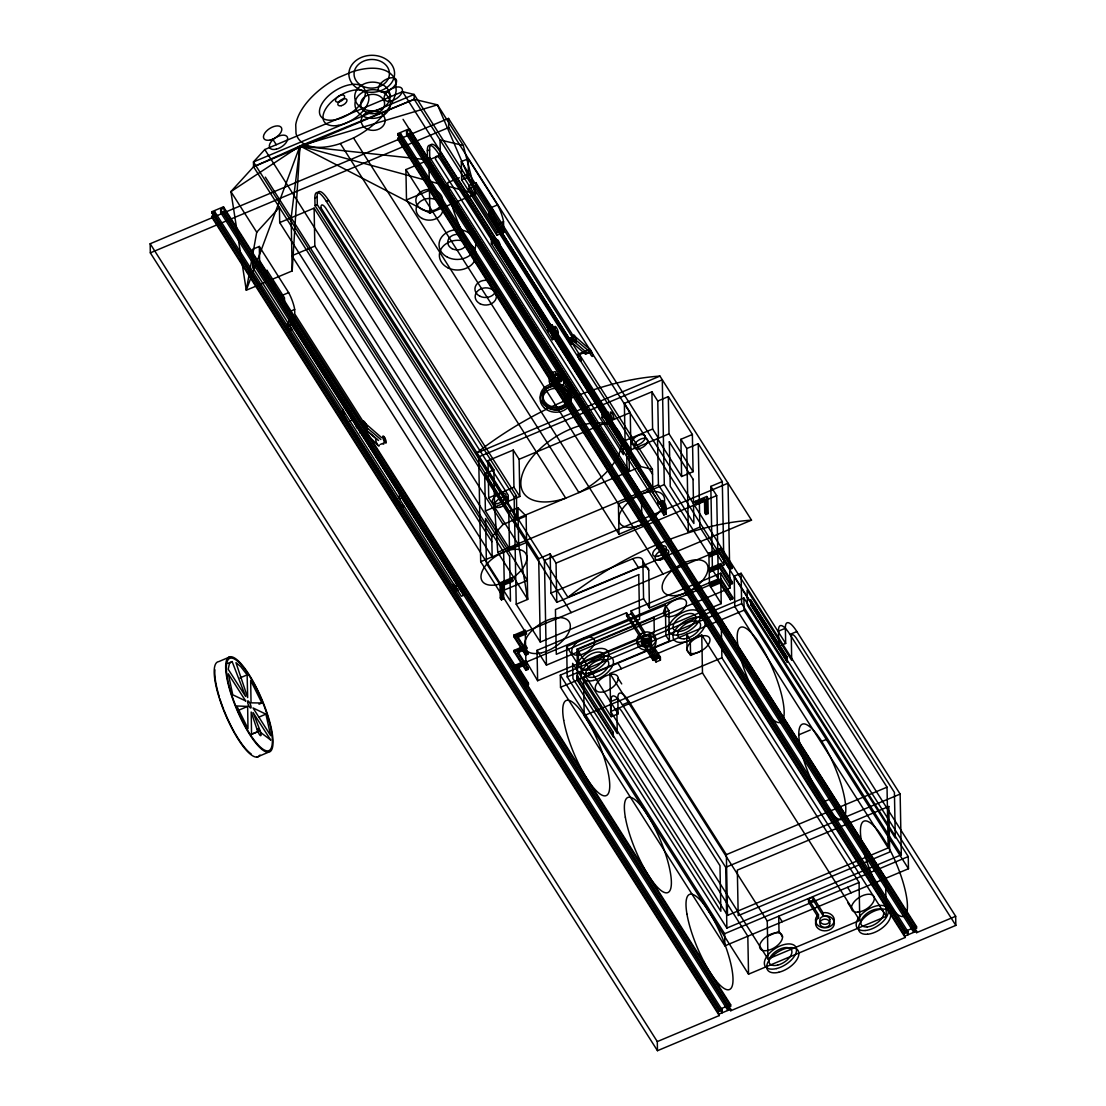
<?xml version="1.0" encoding="UTF-8"?>
<svg xmlns="http://www.w3.org/2000/svg" width="1106" height="1106" viewBox="0 0 1106 1106"><rect width="100%" height="100%" fill="white"/><g stroke="black" fill="none" stroke-linecap="round" stroke-linejoin="round"><path stroke-width="1.5" d="M435.515 159.084L435.543 158.061A12.429 3.235 67.2 0 1 440.382 159.444L623.19 446.99L623.342 454.594L435.515 159.278M320.947 207.347L320.989 206.642A11.945 3.111 67.2 0 1 325.634 207.969L508.207 495.142L508.345 502.165L320.961 207.831M561.198 381.459L558.834 377.575L558.972 374.948A3.525 1.659 -31.3 0 0 556 374.644A3.525 1.659 -31.3 0 0 552.806 377.492L552.585 380.16L554.949 384.045L561.198 381.459L561.336 378.833A3.525 1.659 -31.3 0 0 558.364 378.542A3.525 1.659 -31.3 0 0 555.171 381.39L554.949 384.045M292.178 270.929L299.989 145.978L414.225 99.305L437.478 104.849L463.303 145.48L475.801 193.813L429.888 213.099L299.989 145.978L253.564 166.771L230.905 191.601L246.279 290.214L292.178 270.929L291.168 217.771L299.989 145.978L437.478 104.849L475.801 193.813L299.989 145.978L230.905 191.601L256.73 232.232L246.279 290.214L299.989 145.978L428.865 159.941L429.888 213.099M642.78 641.618L642.683 643.236A3.871 3.124 -1.1 0 0 648.227 645.323A3.871 3.124 -1.1 0 0 649.333 640.443L646.098 639.503L647.508 639.78L660.434 660.116L655.982 661.982L643.056 641.646L643.595 640.554L642.78 641.618L647.646 639.572M463.303 145.48L440.05 139.937L440.354 155.117L652.83 489.405L652.443 469.373L414.142 94.452L402.515 91.687L264.804 149.531L253.468 161.932L253.564 166.771L491.866 541.691M256.73 232.232L279.389 207.403L279.694 222.596L492.17 556.885L491.769 536.852L253.468 161.932L414.142 94.452L414.225 99.305L652.54 474.211M491.769 536.852L503.106 524.438L627.061 472.386L640.83 466.594L652.443 469.373M640.056 633.987L646.927 631.899A9.415 7.604 -1.1 0 1 655.623 641.134A9.415 7.604 -1.1 0 1 642.793 646.526A9.415 7.604 -1.1 0 1 638.549 635.411L644.646 632.065L631.139 610.83L720.656 573.226L730.043 588.005L546.433 665.121L537.032 650.342L626.549 612.752L640.056 633.987L640.111 637.028L638.604 638.452A9.415 7.604 -1.1 0 0 641.397 648.946A9.415 7.604 -1.1 0 0 654.406 646.609L655.471 644.812A9.415 7.604 -1.1 0 0 646.996 634.927L640.111 637.028L626.604 615.793L626.549 612.752M808.514 899.012L818.481 914.717L816.988 916.141A9.415 7.604 -1.1 0 0 821.219 927.243A9.415 7.604 -1.1 0 0 834.062 921.851A9.415 7.604 -1.1 0 0 825.366 912.616L823.071 912.782L813.104 897.09L808.514 899.012L808.569 902.054L818.537 917.759L817.044 919.169A9.415 7.604 -1.1 0 0 819.836 929.676A9.415 7.604 -1.1 0 0 832.846 927.34L833.896 925.528A9.415 7.604 -1.1 0 0 825.422 915.657L823.14 915.823L813.159 900.132L813.104 897.09M232.136 661.568L229.481 663.42L228.195 669.254L245.601 696.434L232.136 661.568L227.836 663.393M340.344 143.559L353.533 137.96A56.724 29.986 -32.4 0 0 396.128 90.872L395.865 82.19A56.724 29.986 -32.4 0 0 351.528 72.014L338.353 77.614A56.724 29.986 -32.4 0 0 295.744 124.715L296.007 133.397A56.724 29.986 -32.4 0 0 340.344 143.559L565.733 498.17A56.724 29.986 -32.4 0 1 520.843 482.368A56.724 29.986 -32.4 0 1 568.125 430.096A56.724 29.986 -32.4 0 1 621.254 436.787L621.517 445.469A56.724 29.986 -32.4 0 1 578.922 492.571L353.533 137.96M230.2 656.757L218.753 661.609A51.567 13.521 67 0 0 226.55 717.213A51.567 13.521 67 0 0 259.979 755.011M239.974 677.923L247.136 674.881L240.707 666.572L235.965 662.646L247.661 697.568L247.136 674.881M239.034 710.066L247.633 706.416L247.993 728.66L236.795 705.974L247.633 706.416M259.011 704.204L261.873 702.987L250.675 680.425L251.034 702.849L261.873 702.987M258.749 717.186L265.896 714.144L270.68 735.656L253.011 707.937L265.896 714.144M250.633 734.716L257.795 731.688L251.186 712.029L251.546 734.19L257.795 731.688M257.021 757.071L268.468 752.218A51.567 13.521 67 0 0 251.85 679.181A51.567 13.521 67 0 0 227.698 682.056A51.567 13.521 67 0 0 268.468 752.218M578.231 354.1L579.005 354.763A3.871 1.009 67.2 0 1 581.244 360.639A3.871 1.009 67.2 0 1 578.784 358.538A3.871 1.009 67.2 0 1 578.231 354.1L589.705 349.275L590.217 352.206L585.627 354.127L571.65 342.348L570.102 338.09L574.678 336.155L590.48 349.938A3.871 1.009 67.2 0 1 592.609 354.694A3.871 1.009 67.2 0 1 591.738 356.063A3.871 1.009 67.2 0 1 589.457 351.556L576.24 340.413L575.092 336.514M571.65 342.348L576.24 340.413M253.564 166.771L414.225 99.305M212.048 213.154L214.91 211.951L722.038 1009.806L719.177 1011.008L212.048 213.154L212.02 211.647L223.495 206.822L730.624 1004.663L730.651 1006.183L727.789 1007.386L727.845 1010.428L220.702 212.587L220.647 209.546L223.523 208.343L223.495 206.822M397.953 135.084L400.814 133.881L907.957 931.722L905.081 932.925L397.953 135.084L397.925 133.563L409.4 128.738L916.528 926.593L916.556 928.114L913.694 929.317L913.75 932.344L406.621 134.503L406.552 131.462L409.427 130.259L409.4 128.738M657.476 1050.7L150.333 252.859L150.167 243.749L448.524 118.425L955.667 916.28L955.833 925.39L657.476 1050.7L657.296 1041.589L719.259 1015.557L212.131 217.716L212.103 216.195L214.965 214.993L214.91 211.951M220.702 212.587L223.578 211.37L730.707 1009.225L730.734 1010.746L905.164 937.487L905.137 935.966L398.008 138.112L400.884 136.909L400.814 133.881M406.621 134.503L409.483 133.301L916.611 931.141L916.639 932.662L955.667 916.28M150.333 252.859L448.704 127.549L448.524 118.425M314.864 198.057A25.355 6.595 67.2 0 1 326.311 201.333L514.138 496.843L514.58 519.613L315.016 205.647L314.864 198.057L317.159 197.089A25.355 6.595 67.2 0 1 328.606 200.38L516.433 495.875L516.875 518.659L317.311 204.693L317.159 197.089M427.345 150.817A25.355 6.595 67.2 0 1 438.792 154.107L626.618 449.603L627.061 472.386L427.483 158.421L427.345 150.817L429.64 149.863A25.355 6.595 67.2 0 1 441.087 153.14L628.913 448.635L629.355 471.419L429.778 157.453L429.64 149.863M315.016 205.647L317.311 204.693M427.483 158.421L429.778 157.453M326.311 201.333L328.606 200.38M438.792 154.107L441.087 153.14M279.694 222.596L314.118 208.135L571.208 612.6M403.04 119.31L641.356 494.216L641.936 524.603L618.987 534.239L406.496 199.951L405.916 169.577L440.354 155.117M380.879 439.511L367.247 428.022L365.27 427.87L365.215 424.828L294.777 314.007L294.68 309.459A17.406 4.521 67.2 0 0 288.666 292.634L259.329 246.458L252.431 249.348L252.79 267.569L288.002 322.98M461.299 161.628L468.184 158.739L497.534 204.914A17.406 4.521 67.2 0 1 503.548 221.739L503.631 226.301L496.746 229.191L496.663 224.629A17.406 4.521 67.2 0 0 490.649 207.804L461.299 161.628L461.644 179.863L496.857 235.26L503.742 232.371L503.686 229.329L496.801 232.219L496.857 235.26M406.496 199.951L429.46 190.315L641.936 524.603M459.294 177.79L447.819 182.601A51.567 13.41 67.2 0 0 471.875 249.915M461.589 176.822L468.474 173.932M252.79 267.569L259.675 264.68L259.329 246.458M461.644 179.863L468.529 176.96L468.184 158.739M314.837 246.099L291.887 255.749L504.377 590.023L527.327 580.387L314.837 246.099L314.118 208.135M264.293 271.537L267.044 270.389L284.477 297.818L284.532 300.846M488.797 215.062L493.387 213.126L493.331 210.099L488.741 212.02L488.797 215.062L569.535 342.072L574.125 340.15L571.94 333.749L475.898 182.67L469.013 185.559L469.068 188.601L496.801 232.219M469.068 188.601L475.953 185.711L475.898 182.67M281.781 295.523L288.666 292.634M490.649 207.804L497.534 204.914M290.56 311.187L294.68 309.459M496.663 224.629L503.548 221.739M349.925 420.944L352.22 419.976L352.123 414.667L291.072 318.625L288.777 319.593L288.887 324.901L461.354 596.245L463.649 595.291L463.552 589.968L401.699 492.654L399.404 493.622L399.501 498.93L401.796 497.976L401.699 492.654M292.136 321.252L294.887 320.09L294.832 317.049M552.447 339.666L552.35 334.358L554.645 333.39L554.742 338.713L552.447 339.666L491.41 243.638L491.299 238.315L493.594 237.348L666.075 508.691L666.171 514.014L663.876 514.981L602.023 417.667L601.927 412.344L604.222 411.377L604.318 416.699L602.023 417.667M288.887 324.901L291.182 323.947L291.072 318.625M492.198 241.827L496.788 239.905M491.41 243.638L493.705 242.67L493.594 237.348M552.24 325.04L549.945 326.007L550.055 331.316L552.35 330.362L552.24 325.04L611.203 417.805L611.314 423.114L609.019 424.082L608.908 418.773L611.203 417.805M404.202 506.327L401.907 507.281L342.943 414.515L345.238 413.561M548.147 331.634L548.092 329.325L552.682 327.404M579.005 354.763L585.89 351.874L569.853 337.883M380.298 444.432L382.593 443.465A3.871 1.009 67.2 0 0 383.81 442.663M476.327 453.211L659.936 376.095L751.513 520.152A219.14 115.853 -32.4 0 0 567.903 597.268L476.327 453.211A219.14 115.853 -32.4 0 1 567.848 399.473L583.761 393.211A219.14 115.853 -32.4 0 1 659.936 376.095M698.245 443.713L699.835 527.106L688.361 531.917L686.771 448.538L698.245 443.713L722.301 481.58L710.826 486.391L716.702 495.626L718.306 579.019L649.443 607.941L648.724 570.35A11.198 5.917 -32.4 0 0 638.632 567.945L556.788 602.328L550.926 593.092L632.77 558.71A11.198 5.917 -32.4 0 1 642.849 561.129L643.581 598.705L540.295 642.074L516.226 604.222L527.7 599.397L518.659 544.954L488.714 497.852L488.009 460.649L513.239 450.045L519.115 459.28L519.834 496.483L485.41 510.944L509.479 548.797L518.659 544.954L517.94 507.737L508.76 511.594L509.479 548.797M668.3 396.625L692.37 434.478L693.089 471.695L681.614 476.506L657.545 438.653L630.945 449.824L625.07 440.589L624.365 403.372L651.904 391.814L657.766 401.049L658.485 438.252L669.019 433.829L668.3 396.625L657.766 401.049M604.056 416.45L603.987 414.142L608.577 412.206M485.41 510.944L484.691 473.727L493.87 469.884L488.009 460.649M519.115 459.28L630.226 412.607L624.365 403.372M488.714 497.852L513.958 487.248L513.239 450.045M625.07 440.589L652.609 429.017L651.904 391.814M514.138 496.843L516.433 495.875M626.618 449.603L628.913 448.635M681.614 476.506L680.895 439.303L692.37 434.478M516.226 604.222L514.636 520.829L526.11 516.004L527.7 599.397L497.769 552.295L494.589 507.087L493.87 469.884M497.769 552.295L658.429 484.829L657.545 438.653M526.47 633.724L525.267 630.365L513.792 635.176L513.82 636.697L525.557 655.167L527.852 654.199L517.29 637.581L526.47 633.724L480.695 561.696L526.594 542.424M480.695 561.696L478.677 456.902L662.287 379.787L664.305 484.58L618.406 503.866L618.987 534.239M657.918 504.792L657.849 502.497L662.439 500.562M540.295 642.074L538.691 558.696L550.166 553.871L556.042 563.106L556.788 602.328M663.876 514.981L663.78 509.659L666.075 508.691M511.456 577.996L499.981 582.821L500.271 598L501.447 599.853L503.742 598.885L503.479 585.212L502.304 583.374L511.484 579.516L511.456 577.996L512.921 580.304M695.287 502.829L695.259 501.322L706.734 496.497L707.909 498.35L708.199 513.53L705.905 514.497L704.729 512.645L704.467 498.972L695.287 502.829L696.462 504.682L705.642 500.824L704.467 498.972M696.462 504.682L696.434 503.161L707.909 498.35M503.479 585.212L512.659 581.369L512.631 579.848L501.156 584.659L501.447 599.853M556.042 563.106L716.702 495.626M500.271 598L502.566 597.046L502.304 583.374M704.729 512.645L707.024 511.677L706.734 496.497M567.903 597.268L751.513 520.152M527.023 662.577L517.843 666.434L528.419 683.066L528.447 684.573L526.152 685.54L514.401 667.07L514.373 665.549L525.848 660.738L537.627 680.715L721.236 603.613L709.499 585.143L708.877 553.249L720.352 548.424L732.103 566.894L732.131 568.415L729.836 569.383L719.259 552.751L719.232 551.23L710.052 555.088L710.08 556.608L719.259 552.751M513.82 636.697L720.393 549.945L720.352 548.424M517.29 637.581L517.262 636.061L526.442 632.203M514.083 650.369L525.557 645.545L526.733 647.397L526.76 648.918L517.58 652.775L528.156 669.393L525.862 670.36L514.11 651.89L514.083 650.369L525.82 668.84L525.862 670.36M719.564 567.945L730.126 584.562L732.421 583.595L732.393 582.088L720.656 563.618L709.167 568.429L710.37 571.802L719.564 567.945L719.522 566.424L710.342 570.281M514.11 651.89L525.585 647.065L526.76 648.918M720.656 563.618L720.683 565.138L709.209 569.949L710.37 571.802M517.58 652.775L517.553 651.254L526.733 647.397M718.306 579.019L712.43 569.784L723.905 564.959L722.301 481.58M525.557 655.167L525.53 653.646L527.825 652.678L517.262 636.061M729.836 569.383L729.808 567.862L732.103 566.894M626.604 615.793L631.194 613.858L631.139 610.83M514.401 667.07L720.974 580.318L732.711 598.788L730.416 599.756L719.854 583.125L719.826 581.618L710.633 585.461L710.674 586.982L719.854 583.125M566.645 646.526L665.328 605.079L668.854 610.623L669.434 640.996L577.636 679.554L727.527 915.381L888.187 847.915L887.026 787.168L789.947 634.429A25.355 6.595 67.2 0 0 778.5 631.153L778.79 646.346L785.675 643.443L785.384 628.263A25.355 6.595 67.2 0 1 796.832 631.54L900.146 794.067L901.307 854.814L726.877 928.072L567.226 676.9L566.645 646.526L611.245 716.702L618.13 713.812L617.839 698.633A25.355 6.595 67.2 0 1 629.286 701.909L726.365 854.634L727.527 915.381M888.187 847.915L734.771 606.53L734.19 576.157L741.075 573.267L785.675 643.443M528.447 684.573L517.871 667.955L527.05 664.098M525.82 668.84L528.115 667.872L517.553 651.254M730.126 584.562L730.098 583.042L732.393 582.088M577.636 679.554L577.042 649.181L668.854 610.623M526.152 685.54L526.11 684.02L528.419 683.066M730.416 599.756L730.389 598.235L732.684 597.268L720.946 578.797L709.471 583.622L710.633 585.461M640.084 636.987L644.701 635.107L644.646 632.065M560.286 675.13L743.896 598.014L908.247 856.583L908.482 868.735L724.872 945.851L560.521 687.282L560.286 675.13L724.637 933.699L724.872 945.851M642.683 643.236L649.333 640.443M567.226 676.9L741.656 603.641L741.075 573.267M750.697 600.199L787.32 657.351L787.168 661.996L750.78 604.747L750.697 600.199L787.085 657.448L787.168 661.996M750.78 604.747L750.919 600.102M560.521 687.282L744.131 610.166L743.896 598.014M609.945 673.54L653.563 655.222L653.618 658.264L658.07 656.397L658.015 653.356L701.743 634.982L859.058 882.464L859.777 920.441L767.979 958.999L610.664 711.517L609.945 673.54L767.246 921.022L767.979 958.999M655.927 658.941L660.379 657.075L654.489 647.812L654.545 650.853L650.093 652.72L650.038 649.692L655.927 658.941L655.982 661.982M653.093 660.393L657.545 658.526L657.489 655.485L653.038 657.351L653.093 660.393L643.111 644.674L643.056 641.646M690.586 655.388L690.268 639.807L686.757 634.263L687.061 649.844L690.586 655.388L702.061 650.563L701.743 634.982M611.245 716.702L610.954 701.522L617.839 698.633M778.5 631.153L785.384 628.263M584.203 715.61L721.9 657.78L721.181 619.816L885.533 878.371L886.252 916.335L748.541 974.179L584.203 715.61L583.47 677.646L747.822 936.201L748.541 974.179M610.954 701.522A25.355 6.595 67.2 0 1 622.402 704.799L629.286 701.909M789.947 634.429L796.832 631.54M610.664 711.517L702.476 672.96L702.061 650.563M798.822 734.813L810.297 730.001M821.717 741.379L826.306 739.444M822.878 802.127L834.353 797.302M726.365 854.634L887.026 787.168M726.877 928.072L725.702 867.325L900.146 794.067M724.637 933.699L908.247 856.583M808.569 902.054L813.159 900.132M767.246 921.022L859.058 882.464M767.536 936.215L779.011 931.39L778.721 916.21L782.246 921.754M818.509 917.703L818.481 914.717M719.177 1011.008L719.149 1009.488L730.624 1004.663M905.081 932.925L905.054 931.404L916.528 926.593M719.259 1015.557L719.232 1014.036L730.707 1009.225M905.137 935.966L916.611 931.141M587.908 353.16L590.217 352.206L589.457 351.556L584.867 353.491A3.871 1.009 67.2 0 1 585.115 351.21L585.627 354.127M552.585 380.16L558.834 377.575M553.774 382.095L560.009 379.524M570.088 394.773L565.36 396.1L570.295 394.842L565.456 396.625L565.525 400.4L570.157 398.533A2.571 2.088 -1.1 0 1 569.535 401.022L568.332 401.506A2.571 2.088 -1.1 0 1 565.525 400.4M589.705 349.275L590.48 349.938M366.183 430.027L378.57 440.478M363.072 421.469L381.625 437.658M365.906 429.875L377.035 439.58M363.833 431.146L378.003 445.386M517.94 507.737L526.11 516.004M666.171 514.014L493.705 242.67M680.895 439.303L686.771 448.538M669.019 433.829L693.089 471.695M669.171 441.695L693.241 479.548M707.024 511.677L708.199 513.53M652.609 429.017L658.485 438.252M695.259 501.322L696.434 503.161M720.393 549.945L732.131 568.415M719.232 551.23L729.808 567.862M734.19 576.157L778.79 646.346M448.704 127.549L955.833 925.39M751.015 604.65L787.403 661.9M699.835 527.106L723.905 564.959M720.683 565.138L732.421 583.595M719.522 566.424L730.098 583.042M475.953 185.711L574.125 340.15M741.656 603.641L901.307 854.814M708.877 553.249L710.052 555.088M664.305 484.58L710.08 556.608M744.131 610.166L908.482 868.735M468.529 176.96L503.742 232.371M488.741 212.02L567.35 335.685L569.535 342.072M658.429 484.829L688.361 531.917M719.826 581.618L730.389 598.235M402.515 91.687L640.83 466.594M552.35 330.362L611.314 423.114M491.299 238.315L552.35 334.358M601.927 412.344L663.78 509.659M387.529 90.969L391.04 96.499M684.78 562.553L685.955 564.406M409.427 130.259L916.556 928.114M916.639 932.662L409.51 134.821L409.483 133.301M406.552 131.462L913.694 929.317M400.884 136.909L908.012 934.764L907.957 931.722M397.925 133.563L905.054 931.404M905.164 937.487L398.036 139.632L398.008 138.112M685.374 592.927L686.55 594.779M721.9 657.78L886.252 916.335M405.916 169.577L663.006 574.042M642.849 561.129L648.724 570.35M847.583 887.288L851.095 892.832M632.77 558.71L638.632 567.945M702.476 672.96L859.777 920.441M847.887 902.869L851.413 908.399M643.581 598.705L649.443 607.941M669.434 640.996L665.909 635.452L665.328 605.079M631.194 613.858L644.701 635.107M657.545 658.526L647.563 642.807L647.508 639.78M513.958 487.248L519.834 496.483M617.895 663.185L621.42 668.729M618.185 678.379L621.71 683.909M779.011 931.39L782.536 936.934M272.753 139.162L276.279 144.706M484.691 473.727L508.76 511.594M514.636 520.829L538.691 558.696M622.402 704.799L725.702 867.325M264.804 149.531L503.106 524.438M577.042 649.181L618.13 713.812M265.343 177.14L503.645 552.06L504.377 590.023M511.484 579.516L512.659 581.369M502.566 597.046L503.742 598.885M513.792 635.176L525.53 653.646M259.772 260.892L266.2 270.998M273.528 282.542L275.366 285.417M259.62 261.652L365.27 427.87M259.675 264.68L294.887 320.09M514.373 665.549L526.11 684.02M223.523 208.343L730.651 1006.183M730.734 1010.746L223.606 212.891L223.578 211.37M220.647 209.546L727.789 1007.386M350.74 417.073L399.404 493.622M291.182 323.947L352.22 419.976M401.796 497.976L463.649 595.291M214.965 214.993L722.107 1012.833L722.038 1009.806M212.02 211.647L719.149 1009.488M212.103 216.195L719.232 1014.036M150.167 243.749L657.296 1041.589M570.019 337.966L570.558 339.086A4.853 1.258 67.2 0 1 571.512 344.16A4.853 1.258 67.2 0 1 568.774 341.27A4.853 1.258 67.2 0 1 567.35 335.685M574.608 336.03L575.618 338.339A4.853 1.258 67.2 0 1 575.853 342.362A4.853 1.258 67.2 0 1 573.005 338.574L572.825 338.09M573.751 334.62L575.618 338.339M589.553 349.15L589.996 352.026M823.071 912.782L823.14 915.823M732.684 597.268L732.711 598.788M730.043 588.005L728.025 483.211L544.415 560.327L546.433 665.121M720.656 573.226L721.236 603.613M710.826 486.391L712.43 569.784M705.642 500.824L705.905 514.497M693.033 479.23L693.877 523.484L670.236 486.281L669.379 442.027M660.379 657.075L660.434 660.116M630.226 412.607L630.945 449.824M550.166 553.871L550.926 593.092M537.032 650.342L537.627 680.715M527.825 652.678L527.852 654.199M528.115 667.872L528.156 669.393M525.267 630.365L525.889 662.259M517.843 666.434L517.871 667.955M492.156 239.56L492.239 244.108M401.851 504.626L401.907 507.281M384.473 437.299L384.556 441.847M342.832 409.206L342.943 414.515M267.044 270.389L267.099 273.417M657.835 500.244L657.849 502.497M603.959 411.888L603.987 414.142M548.064 327.086L548.092 329.325M458.534 590.314A3.871 1.009 67.2 0 1 456.847 588.226M456.045 586.387A3.871 1.009 67.2 0 1 455.755 585.475M345.736 418.054A3.871 1.009 67.2 0 1 343.607 414.349M343.316 413.437A3.871 1.009 67.2 0 1 343.537 411.128M399.819 503.05A3.871 1.009 67.2 0 1 398.478 500.742M397.538 503.603A3.871 1.009 67.2 0 1 396.529 504.668A3.871 1.009 67.2 0 1 394.289 500.05A3.871 1.009 67.2 0 1 394.925 498.17M344.284 418.441A3.871 1.009 67.2 0 1 342.57 417.944A3.871 1.009 67.2 0 1 340.759 412.897A3.871 1.009 67.2 0 1 342.473 413.395M292.661 329.74A3.871 1.009 67.2 0 1 290.546 326.754M290.173 325.828A3.871 1.009 67.2 0 1 289.883 324.915M290.85 329.906A3.871 1.009 67.2 0 1 288.251 327.722A3.871 1.009 67.2 0 1 288.168 323.781M379.275 445.276A3.871 1.009 67.2 0 1 377.865 445.193A3.871 1.009 67.2 0 1 375.874 440.644A3.871 1.009 67.2 0 1 376.607 439.137M365.174 423.308A5.157 1.341 67.2 0 1 367.247 428.022M356.796 428.008A4.853 1.258 67.2 0 1 356.74 423.999M360.542 431.976A4.853 1.258 67.2 0 1 359.934 432.958M283.827 299.74A17.406 4.521 67.2 0 1 284.463 301.205M285.058 302.685A17.406 4.521 67.2 0 1 285.597 304.164M251.186 753.96A50.309 13.203 67 0 1 235.44 734.025M234.693 732.739A50.309 13.203 67 0 1 224.283 710.964M223.675 709.444A50.309 13.203 67 0 1 219.914 698.854M219.389 697.181A50.309 13.203 67 0 1 215.241 679.07M215.062 677.563A50.309 13.203 67 0 1 214.923 669.821M616.858 709.72L617.259 733.541L572.659 663.351L572.949 678.545L720.863 911.247L719.978 865.68L621.696 711.117A12.429 3.235 67.2 0 0 616.858 709.72M791.288 636.462L791.689 660.282L747.089 590.092L747.38 605.286L895.293 837.989L894.422 792.421L796.126 637.858A12.429 3.235 67.2 0 0 791.288 636.462M643.222 644.3L647.563 642.807L644.757 642.821L643.222 644.3M638.729 574.581L555.447 609.558L556.304 654.31L639.586 619.332L638.729 574.581M654.005 617.494L578.258 649.305L578.549 664.485L654.296 632.673L654.005 617.494M888.809 806.481L737.329 870.104L738.2 915.657L889.68 852.035L888.809 806.481M245.643 700.914L232.772 694.817L228.278 673.789L245.643 700.914M270.652 739.983L260.836 732.614L253.08 712.54L270.652 739.983M662.591 508.401L661.678 506.977A3.871 1.009 67.2 0 1 660.628 501.917A3.871 1.009 67.2 0 1 663.503 506.451A3.871 1.009 67.2 0 1 662.591 508.401M454.912 585.42L454.455 584.784A3.871 1.009 67.2 0 0 453.543 586.747A3.871 1.009 67.2 0 0 456.432 591.281A3.871 1.009 67.2 0 0 455.368 586.221L454.912 585.42M509.617 556.401L485.548 518.534L486.419 563.341L510.474 601.194L509.617 556.401M613.263 732.393L576.862 675.13L576.945 679.692L613.346 736.955L613.263 732.393M829.859 919.321L829.417 918.312A5.088 4.106 -1.1 0 0 820.873 917.717A5.088 4.106 -1.1 0 0 823.749 924.229A5.088 4.106 -1.1 0 0 829.859 919.321M498.281 584.41A25.784 13.631 -32.4 0 0 526.027 554.009A25.784 13.631 -32.4 0 0 487.497 563.327A25.784 13.631 -32.4 0 0 498.281 584.41M635.978 526.58A25.784 13.631 -32.4 0 0 663.738 496.165A25.784 13.631 -32.4 0 0 625.208 505.483A25.784 13.631 -32.4 0 0 635.978 526.58M541.705 652.747A25.784 13.631 -32.4 0 0 569.466 622.332A25.784 13.631 -32.4 0 0 530.935 631.65A25.784 13.631 -32.4 0 0 541.705 652.747M270.376 139.95A10.313 5.447 -32.4 0 0 281.477 127.798A10.313 5.447 -32.4 0 0 266.062 131.517A10.313 5.447 -32.4 0 0 270.376 139.95M385.137 91.757A10.313 5.447 -32.4 0 0 396.238 79.591A10.313 5.447 -32.4 0 0 380.837 83.323A10.313 5.447 -32.4 0 0 385.137 91.757M338.201 125.393A25.784 13.631 -32.4 0 0 368.519 95.766A25.784 13.631 -32.4 0 0 331.095 102.222A25.784 13.631 -32.4 0 0 338.201 125.393M334.676 119.849A25.784 13.631 -32.4 0 0 364.994 90.222A25.784 13.631 -32.4 0 0 327.57 96.678A25.784 13.631 -32.4 0 0 334.676 119.849M341.284 105.692A5.157 2.724 -32.4 0 0 346.828 99.609A5.157 2.724 -32.4 0 0 339.127 101.462A5.157 2.724 -32.4 0 0 341.284 105.692M338.934 101.987A5.157 2.724 -32.4 0 0 344.491 95.904A5.157 2.724 -32.4 0 0 336.777 97.77A5.157 2.724 -32.4 0 0 338.934 101.987M479.81 296.173A10.631 8.599 -1.7 0 0 496.193 289.205A10.631 8.599 -1.7 0 0 480.737 281.27A10.631 8.599 -1.7 0 0 479.81 296.173M421.967 209.421A13.383 10.839 -1.7 0 0 442.594 200.642A13.383 10.839 -1.7 0 0 423.142 190.647A13.383 10.839 -1.7 0 0 421.967 209.421M480.032 303.735A10.631 8.599 -1.7 0 0 496.414 296.767A10.631 8.599 -1.7 0 0 480.972 288.832A10.631 8.599 -1.7 0 0 480.032 303.735M422.229 218.49A13.383 10.839 -1.7 0 0 442.87 209.711A13.383 10.839 -1.7 0 0 423.404 199.716A13.383 10.839 -1.7 0 0 422.229 218.49M447.75 267.735A18.373 14.876 -1.7 0 0 476.064 255.707A18.373 14.876 -1.7 0 0 449.368 241.979A18.373 14.876 -1.7 0 0 447.75 267.735M366.141 112.245A11.986 9.705 -1.7 0 0 384.611 104.393A11.986 9.705 -1.7 0 0 367.206 95.448A11.986 9.705 -1.7 0 0 366.141 112.245M366.653 128.877A11.986 9.705 -1.7 0 0 385.123 121.024A11.986 9.705 -1.7 0 0 367.704 112.079A11.986 9.705 -1.7 0 0 366.653 128.877M363.031 116.171A17.71 14.35 -1.7 0 0 390.349 104.572A17.71 14.35 -1.7 0 0 364.593 91.342A17.71 14.35 -1.7 0 0 363.031 116.171M362.809 108.623A17.71 14.35 -1.7 0 0 390.114 97.01A17.71 14.35 -1.7 0 0 364.358 83.779A17.71 14.35 -1.7 0 0 362.809 108.623M359.326 89.462A22.853 18.498 -1.7 0 0 394.552 74.489A22.853 18.498 -1.7 0 0 361.33 57.429A22.853 18.498 -1.7 0 0 359.326 89.462M362.132 85.922A17.696 14.323 -1.7 0 0 389.409 74.337A17.696 14.323 -1.7 0 0 363.68 61.12A17.696 14.323 -1.7 0 0 362.132 85.922M669.96 616.65A12.885 6.816 -32.4 0 0 686.494 602.494A12.885 6.816 -32.4 0 0 668.674 603.959A12.885 6.816 -32.4 0 0 669.96 616.65M580.401 654.835A12.885 6.816 -32.4 0 0 594.281 639.641A12.885 6.816 -32.4 0 0 575.009 644.3A12.885 6.816 -32.4 0 0 580.401 654.835M588.655 673.07A18.097 9.567 -32.4 0 0 608.134 651.738A18.097 9.567 -32.4 0 0 581.092 658.277A18.097 9.567 -32.4 0 0 588.655 673.07M679.347 631.429A12.885 6.816 -32.4 0 0 695.881 617.259A12.885 6.816 -32.4 0 0 678.061 618.724A12.885 6.816 -32.4 0 0 679.347 631.429M589.802 669.614A12.885 6.816 -32.4 0 0 603.669 654.406A12.885 6.816 -32.4 0 0 584.41 659.065A12.885 6.816 -32.4 0 0 589.802 669.614M677.301 635.038A18.097 9.567 -32.4 0 0 700.499 615.157A18.097 9.567 -32.4 0 0 675.49 617.217A18.097 9.567 -32.4 0 0 677.301 635.038M643.692 642.959A5.088 4.106 -1.1 0 0 651.531 639.669A5.088 4.106 -1.1 0 0 644.134 635.853A5.088 4.106 -1.1 0 0 643.692 642.959M643.747 646.001A5.088 4.106 -1.1 0 0 651.6 642.71A5.088 4.106 -1.1 0 0 644.19 638.881A5.088 4.106 -1.1 0 0 643.747 646.001M679.416 594.904A25.784 13.631 -32.4 0 0 707.176 564.502A25.784 13.631 -32.4 0 0 668.646 573.82A25.784 13.631 -32.4 0 0 679.416 594.904M693.434 653.591A12.885 6.816 -32.4 0 0 709.969 639.434A12.885 6.816 -32.4 0 0 692.149 640.886A12.885 6.816 -32.4 0 0 693.434 653.591M681.987 642.434A18.097 9.567 -32.4 0 0 705.199 622.554A18.097 9.567 -32.4 0 0 680.19 624.6A18.097 9.567 -32.4 0 0 681.987 642.434M684.047 638.812A12.885 6.816 -32.4 0 0 700.582 624.655A12.885 6.816 -32.4 0 0 682.761 626.12A12.885 6.816 -32.4 0 0 684.047 638.812M603.876 691.775A12.885 6.816 -32.4 0 0 617.756 676.568A12.885 6.816 -32.4 0 0 598.498 681.227A12.885 6.816 -32.4 0 0 603.876 691.775M593.355 680.466A18.097 9.567 -32.4 0 0 612.821 659.121A18.097 9.567 -32.4 0 0 585.793 665.66A18.097 9.567 -32.4 0 0 593.355 680.466M594.489 676.996A12.885 6.816 -32.4 0 0 608.369 661.803A12.885 6.816 -32.4 0 0 589.097 666.462A12.885 6.816 -32.4 0 0 594.489 676.996M644.273 640.637A3.871 3.124 -1.1 0 0 650.231 638.134A3.871 3.124 -1.1 0 0 644.618 635.231A3.871 3.124 -1.1 0 0 644.273 640.637M799.762 743.937A51.567 13.41 67.2 0 0 839.316 819.352A51.567 13.41 67.2 0 0 827.813 751.969A51.567 13.41 67.2 0 0 799.762 743.937M768.228 950.331A12.885 6.816 -32.4 0 0 782.108 935.137A12.885 6.816 -32.4 0 0 762.836 939.796A12.885 6.816 -32.4 0 0 768.228 950.331M857.786 912.146A12.885 6.816 -32.4 0 0 874.321 897.989A12.885 6.816 -32.4 0 0 856.5 899.455A12.885 6.816 -32.4 0 0 857.786 912.146M867.173 926.925A12.885 6.816 -32.4 0 0 883.708 912.768A12.885 6.816 -32.4 0 0 865.887 914.22A12.885 6.816 -32.4 0 0 867.173 926.925M822.187 926.731A5.088 4.106 -1.1 0 0 830.025 923.427A5.088 4.106 -1.1 0 0 822.629 919.611A5.088 4.106 -1.1 0 0 822.187 926.731M865.127 930.533A18.097 9.567 -32.4 0 0 888.325 910.667A18.097 9.567 -32.4 0 0 863.316 912.713A18.097 9.567 -32.4 0 0 865.127 930.533M777.629 965.109A12.885 6.816 -32.4 0 0 791.495 949.902A12.885 6.816 -32.4 0 0 772.237 954.561A12.885 6.816 -32.4 0 0 777.629 965.109M776.481 968.58A18.097 9.567 -32.4 0 0 795.961 947.234A18.097 9.567 -32.4 0 0 768.919 953.773A18.097 9.567 -32.4 0 0 776.481 968.58M778.831 972.271A18.097 9.567 -32.4 0 0 798.297 950.925A18.097 9.567 -32.4 0 0 771.269 957.464A18.097 9.567 -32.4 0 0 778.831 972.271M867.477 934.238A18.097 9.567 -32.4 0 0 890.676 914.358A18.097 9.567 -32.4 0 0 865.666 916.404A18.097 9.567 -32.4 0 0 867.477 934.238M447.432 257.159A18.373 14.876 -1.7 0 0 475.746 245.131A18.373 14.876 -1.7 0 0 449.036 231.403A18.373 14.876 -1.7 0 0 447.432 257.159M452.119 248.712A9.608 7.783 -1.7 0 0 466.926 242.421A9.608 7.783 -1.7 0 0 452.962 235.246A9.608 7.783 -1.7 0 0 452.119 248.712M499.829 507.295A7.728 4.092 -32.4 0 0 508.152 498.17A7.728 4.092 -32.4 0 0 496.594 500.963A7.728 4.092 -32.4 0 0 499.829 507.295M639.157 448.773A7.728 4.092 -32.4 0 0 647.48 439.649A7.728 4.092 -32.4 0 0 635.922 442.441A7.728 4.092 -32.4 0 0 639.157 448.773M497.479 503.589A7.728 4.092 -32.4 0 0 505.801 494.479A7.728 4.092 -32.4 0 0 494.244 497.271A7.728 4.092 -32.4 0 0 497.479 503.589M636.807 445.082A7.728 4.092 -32.4 0 0 645.13 435.958A7.728 4.092 -32.4 0 0 633.572 438.75A7.728 4.092 -32.4 0 0 636.807 445.082M657.863 556.263A7.728 4.092 -32.4 0 0 666.185 547.138A7.728 4.092 -32.4 0 0 654.628 549.945A7.728 4.092 -32.4 0 0 657.863 556.263M660.213 559.954A7.728 4.092 -32.4 0 0 668.536 550.843A7.728 4.092 -32.4 0 0 656.978 553.636A7.728 4.092 -32.4 0 0 660.213 559.954M686.964 914.15A51.567 13.41 67.2 0 0 726.504 989.566A51.567 13.41 67.2 0 0 715.015 922.197A51.567 13.41 67.2 0 0 686.964 914.15M625.332 817.196A51.567 13.41 67.2 0 0 664.886 892.611A51.567 13.41 67.2 0 0 653.383 825.228A51.567 13.41 67.2 0 0 625.332 817.196M563.701 720.241A51.567 13.41 67.2 0 0 603.254 795.643A51.567 13.41 67.2 0 0 591.751 728.273A51.567 13.41 67.2 0 0 563.701 720.241M738.144 646.969A51.567 13.41 67.2 0 0 777.684 722.384A51.567 13.41 67.2 0 0 766.182 655.015A51.567 13.41 67.2 0 0 738.144 646.969M861.394 840.892A51.567 13.41 67.2 0 0 900.948 916.307A51.567 13.41 67.2 0 0 889.445 848.938A51.567 13.41 67.2 0 0 861.394 840.892M391.012 100.992A10.313 5.447 -32.4 0 0 402.114 88.826A10.313 5.447 -32.4 0 0 386.699 92.558A10.313 5.447 -32.4 0 0 391.012 100.992M276.237 149.186A10.313 5.447 -32.4 0 0 287.339 137.033A10.313 5.447 -32.4 0 0 271.938 140.752A10.313 5.447 -32.4 0 0 276.237 149.186M494.52 242.048A3.871 1.009 67.2 0 0 497.479 247.703A3.871 1.009 67.2 0 0 496.622 242.656A3.871 1.009 67.2 0 0 494.52 242.048M496.815 241.08A3.871 1.009 67.2 0 0 499.774 246.735A3.871 1.009 67.2 0 0 498.917 241.689A3.871 1.009 67.2 0 0 496.815 241.08M552.544 328.855A3.871 1.009 67.2 0 0 555.502 334.51A3.871 1.009 67.2 0 0 554.645 329.45A3.871 1.009 67.2 0 0 552.544 328.855M554.839 327.888A3.871 1.009 67.2 0 0 557.797 333.542A3.871 1.009 67.2 0 0 556.94 328.482A3.871 1.009 67.2 0 0 554.839 327.888M662.701 502.442A3.871 1.009 67.2 0 0 665.66 508.096A3.871 1.009 67.2 0 0 664.803 503.036A3.871 1.009 67.2 0 0 662.701 502.442M607.028 414.874A3.871 1.009 67.2 0 0 609.987 420.57A3.871 1.009 67.2 0 0 609.171 415.566A3.871 1.009 67.2 0 0 607.028 414.874M610.471 413.437A3.871 1.009 67.2 0 0 613.429 419.119A3.871 1.009 67.2 0 0 612.613 414.114A3.871 1.009 67.2 0 0 610.471 413.437M363.1 422.934A4.853 1.258 67.2 0 0 366.819 430.068A4.853 1.258 67.2 0 0 365.754 423.75A4.853 1.258 67.2 0 0 363.1 422.934M382.814 437.451A3.871 1.009 67.2 0 0 385.773 443.119A3.871 1.009 67.2 0 0 384.929 438.1A3.871 1.009 67.2 0 0 382.814 437.451M553.166 375.21A2.571 1.355 -32.4 0 0 555.876 372.169A2.571 1.355 -32.4 0 0 552.018 373.151A2.571 1.355 -32.4 0 0 553.166 375.21M544.18 407.768A15.47 12.954 3.9 0 0 570.337 403.496A15.47 12.954 3.9 0 0 552.309 386.533A15.47 12.954 3.9 0 0 544.18 407.768M546.101 406.344A12.871 10.784 3.9 0 0 567.862 402.791A12.871 10.784 3.9 0 0 552.862 388.676A12.871 10.784 3.9 0 0 546.101 406.344M544.359 405.128A15.47 12.954 3.9 0 0 570.516 400.87A15.47 12.954 3.9 0 0 552.488 383.906A15.47 12.954 3.9 0 0 544.359 405.128M545.783 404.077A13.535 11.336 3.9 0 0 568.678 400.331A13.535 11.336 3.9 0 0 552.903 385.496A13.535 11.336 3.9 0 0 545.783 404.077M551.134 385.068A7.728 6.484 3.9 0 0 564.212 382.939A7.728 6.484 3.9 0 0 555.198 374.464A7.728 6.484 3.9 0 0 551.134 385.068M546.295 403.524A12.871 10.784 3.9 0 0 568.055 399.971A12.871 10.784 3.9 0 0 553.055 385.87A12.871 10.784 3.9 0 0 546.295 403.524M555.171 378.363A2.571 1.217 -31.3 0 0 558.088 375.473A2.571 1.217 -31.3 0 0 554.3 376.427A2.571 1.217 -31.3 0 0 555.171 378.363M557.535 382.247A2.571 1.217 -31.3 0 0 560.452 379.372A2.571 1.217 -31.3 0 0 556.664 380.312A2.571 1.217 -31.3 0 0 557.535 382.247M228.306 682.692A50.116 13.148 67 0 0 267.929 750.877A50.116 13.148 67 0 0 251.781 679.886A50.116 13.148 67 0 0 228.306 682.692M247.633 702.393A3.871 1.009 67 0 0 250.62 708.047A3.871 1.009 67 0 0 249.762 703.015A3.871 1.009 67 0 0 247.633 702.393M257.601 730.043A3.871 1.009 67 0 0 260.587 735.711A3.871 1.009 67 0 0 259.744 730.707A3.871 1.009 67 0 0 257.601 730.043"/></g></svg>
